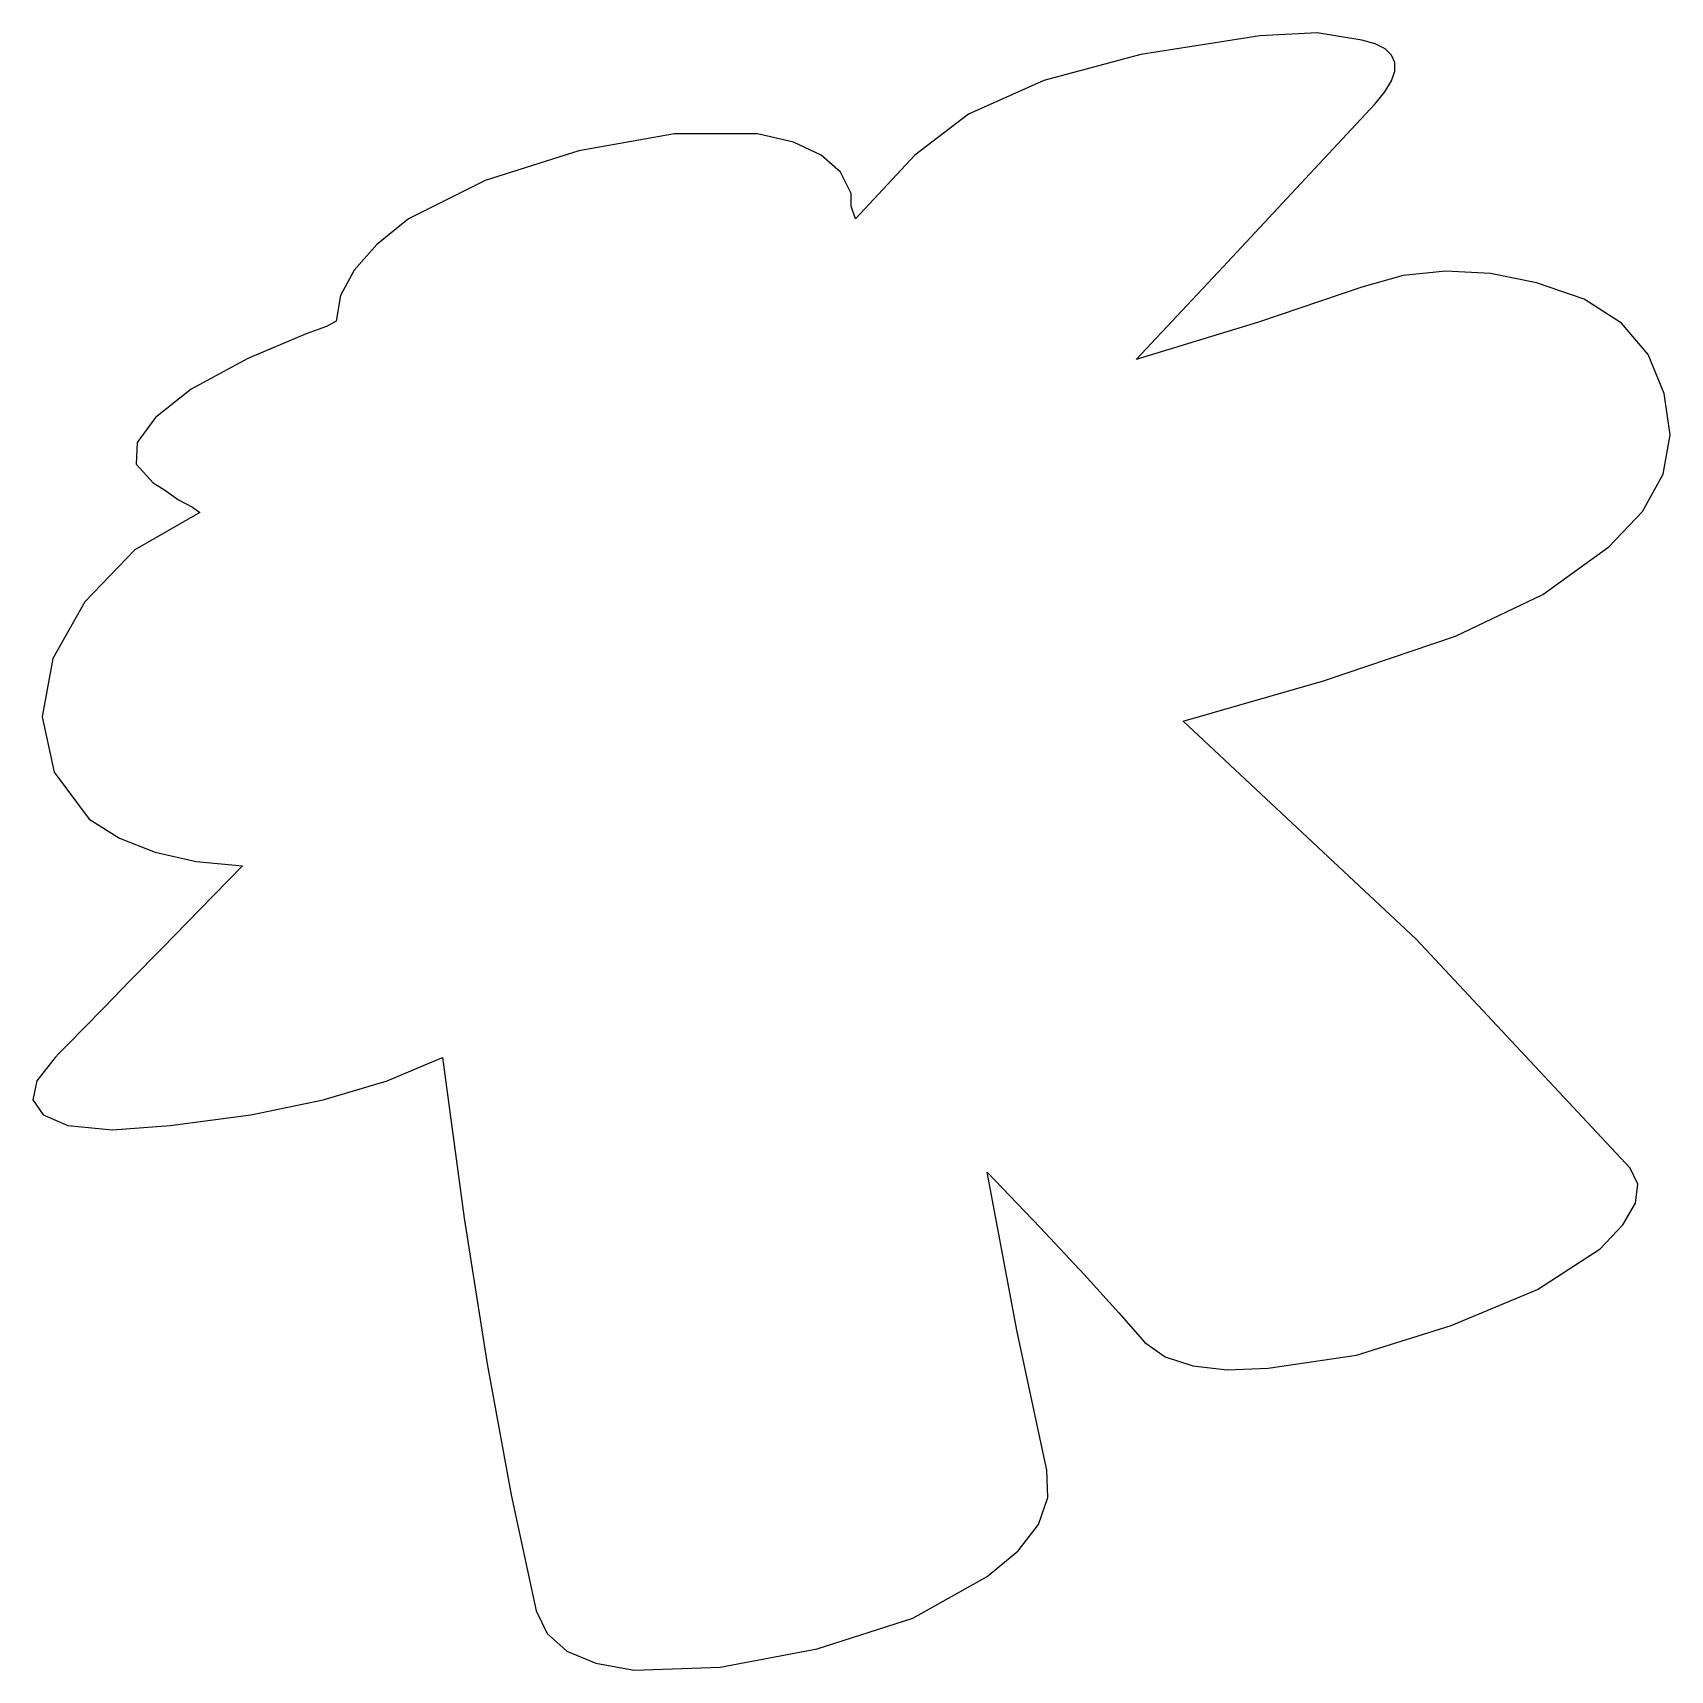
# Model space of a CAD drawing. Extents: x 1.59 to 6.94, y 16.92 to 22.26.
import ezdxf

# ---------------------------------------------------------------- set-up
doc = ezdxf.new("R2010")
doc.units = 0
doc.layers.get('0').update_dxf_attribs({"linetype": 'CONTINUOUS'})

msp = doc.modelspace()

# ---------------------------------------------------------------- linework, layer by layer
at = {"color": 0}
for p, q in [((5.59722, 22.25), (5.20915, 22.1893)), ((5.78472, 22.2604), (5.59722, 22.25)), ((5.93056, 22.2361), (5.78472, 22.2604)), ((5.97368, 22.2237), (5.93056, 22.2361)), ((5.20915, 22.1893), (4.89231, 22.1042)), ((6.00603, 22.2075), (5.97368, 22.2237)), ((6.0275, 22.1872), (6.00603, 22.2075)), ((6.03814, 22.1632), (6.0275, 22.1872)), ((6.02686, 22.1033), (6.03792, 22.1351)), ((6.03792, 22.1351), (6.03814, 22.1632)), ((4.89231, 22.1042), (4.64665, 21.9949)), ((6.00493, 22.0675), (6.02686, 22.1033)), ((5.92665, 21.9783), (5.97222, 22.0278)), ((5.97222, 22.0278), (6.00493, 22.0675)), ((4.64665, 21.9949), (4.47222, 21.8611)), ((5.86632, 21.9132), (5.92665, 21.9783)), ((3.6875, 21.9306), (3.375, 21.875)), ((3.95833, 21.9306), (3.6875, 21.9306)), ((4.07639, 21.9028), (3.95833, 21.9306)), ((5.79124, 21.8325), (5.86632, 21.9132)), ((3.375, 21.875), (3.06944, 21.7778)), ((4.16667, 21.8611), (4.07639, 21.9028)), ((4.22917, 21.8056), (4.16667, 21.8611)), ((4.47222, 21.8611), (4.27778, 21.6528)), ((4.26389, 21.7361), (4.22917, 21.8056)), ((5.70139, 21.7361), (5.79124, 21.8325)), ((3.06944, 21.7778), (2.81944, 21.6528)), ((4.26389, 21.6944), (4.26389, 21.7361)), ((5.59679, 21.6242), (5.70139, 21.7361)), ((2.81944, 21.6528), (2.71615, 21.5694)), ((4.27778, 21.6528), (4.26389, 21.6944)), ((5.47743, 21.4965), (5.59679, 21.6242)), ((2.71615, 21.5694), (2.64236, 21.4861)), ((2.64236, 21.4861), (2.5981, 21.4028)), ((5.34332, 21.3533), (5.47743, 21.4965)), ((6.20481, 21.4826), (6.06506, 21.4679)), ((6.34978, 21.4749), (6.20481, 21.4826)), ((5.93056, 21.4306), (5.59369, 21.316)), ((6.06506, 21.4679), (5.93056, 21.4306)), ((6.5, 21.4444), (6.34978, 21.4749)), ((6.65625, 21.3907), (6.5, 21.4444)), ((2.5981, 21.4028), (2.58333, 21.3194)), ((6.77778, 21.3125), (6.65625, 21.3907)), ((5.19444, 21.1944), (5.34332, 21.3533)), ((2.48611, 21.2778), (2.29514, 21.1979)), ((2.55203, 21.3021), (2.48611, 21.2778)), ((2.58333, 21.3194), (2.55203, 21.3021)), ((5.59369, 21.316), (5.19444, 21.1944)), ((6.86458, 21.2101), (6.77778, 21.3125)), ((2.29514, 21.1979), (2.11111, 21.0972)), ((6.91667, 21.0833), (6.86458, 21.2101)), ((2.11111, 21.0972), (1.99393, 21.0053)), ((6.93664, 20.9479), (6.91667, 21.0833)), ((1.99393, 21.0053), (1.93403, 20.9236)), ((6.91319, 20.8194), (6.93664, 20.9479)), ((1.93403, 20.9236), (1.93143, 20.8525)), ((1.93143, 20.8525), (1.98611, 20.7917)), ((1.98611, 20.7917), (2.02078, 20.7708)), ((6.84636, 20.6979), (6.91319, 20.8194)), ((2.02078, 20.7708), (2.06944, 20.7361)), ((2.06944, 20.7361), (2.11458, 20.7118)), ((2.13889, 20.6944), (1.92708, 20.5729)), ((2.11458, 20.7118), (2.13889, 20.6944)), ((6.73611, 20.5833), (6.84636, 20.6979)), ((6.52078, 20.4271), (6.73611, 20.5833)), ((1.92708, 20.5729), (1.76389, 20.4028)), ((6.23611, 20.2917), (6.52078, 20.4271)), ((1.76389, 20.4028), (1.65967, 20.2188)), ((5.80556, 20.1458), (6.23611, 20.2917)), ((1.65967, 20.2188), (1.625, 20.0278)), ((5.34722, 20.0139), (5.80556, 20.1458)), ((1.625, 20.0278), (1.66319, 19.8472)), ((6.10764, 19.3021), (5.34722, 20.0139)), ((1.66319, 19.8472), (1.77778, 19.6944)), ((1.77778, 19.6944), (1.87674, 19.6325)), ((1.87674, 19.6325), (1.99306, 19.5864)), ((1.99306, 19.5864), (2.12674, 19.5561)), ((2.12674, 19.5561), (2.27778, 19.5417)), ((2.27778, 19.5417), (2.13753, 19.3983)), ((2.13753, 19.3983), (2.01557, 19.2735)), ((6.80556, 18.5556), (6.10764, 19.3021)), ((2.01557, 19.2735), (1.91183, 19.1674)), ((1.91183, 19.1674), (1.82639, 19.0799)), ((1.82639, 19.0799), (1.75911, 19.0111)), ((1.75911, 19.0111), (1.71007, 18.961)), ((1.66667, 18.9167), (1.60678, 18.8403)), ((1.67925, 18.9296), (1.66667, 18.9167)), ((1.71007, 18.961), (1.67925, 18.9296)), ((2.75, 18.8403), (2.93056, 18.9167)), ((2.93056, 18.9167), (3.00174, 18.3924)), ((1.60678, 18.8403), (1.59375, 18.7778)), ((2.54167, 18.7778), (2.75, 18.8403)), ((1.59375, 18.7778), (1.62761, 18.7292)), ((2.30556, 18.7292), (2.54167, 18.7778)), ((1.62761, 18.7292), (1.70833, 18.6944)), ((2.04167, 18.6944), (2.30556, 18.7292)), ((1.70833, 18.6944), (1.85417, 18.6806)), ((1.85417, 18.6806), (2.04167, 18.6944)), ((6.83074, 18.5026), (6.80556, 18.5556)), ((4.8055, 18.0208), (4.70833, 18.5417)), ((4.70833, 18.5417), (4.88103, 18.3611)), ((6.82292, 18.441), (6.83074, 18.5026)), ((6.78212, 18.3707), (6.82292, 18.441)), ((3.00174, 18.3924), (3.07639, 17.9167)), ((4.88103, 18.3611), (5.02425, 18.2083)), ((6.70833, 18.2917), (6.78212, 18.3707)), ((6.50342, 18.1597), (6.70833, 18.2917)), ((5.02425, 18.2083), (5.13797, 18.0833)), ((6.22222, 18.0417), (6.50342, 18.1597)), ((5.13797, 18.0833), (5.22222, 17.9861)), ((4.90278, 17.5694), (4.8055, 18.0208)), ((5.91319, 17.9444), (6.22222, 18.0417)), ((5.22222, 17.9861), (5.28901, 17.9393)), ((3.07639, 17.9167), (3.15451, 17.4896)), ((5.28901, 17.9393), (5.37842, 17.9097)), ((5.37842, 17.9097), (5.4904, 17.8976)), ((5.4904, 17.8976), (5.625, 17.9028)), ((5.625, 17.9028), (5.91319, 17.9444)), ((4.90619, 17.48), (4.90278, 17.5694)), ((3.15451, 17.4896), (3.23611, 17.1111)), ((4.87494, 17.3924), (4.90619, 17.48)), ((4.80897, 17.3064), (4.87494, 17.3924)), ((4.70833, 17.2222), (4.80897, 17.3064)), ((4.46528, 17.0868), (4.70833, 17.2222)), ((3.23611, 17.1111), (3.27171, 17.0365)), ((4.15278, 16.9861), (4.46528, 17.0868)), ((3.27171, 17.0365), (3.33681, 16.9792)), ((3.33681, 16.9792), (3.43143, 16.9393)), ((3.83681, 16.9271), (4.15278, 16.9861)), ((3.43143, 16.9393), (3.55556, 16.9167)), ((3.55556, 16.9167), (3.83681, 16.9271))]:
    msp.add_line(p, q, dxfattribs=at)

doc.saveas('drawing.dxf')
